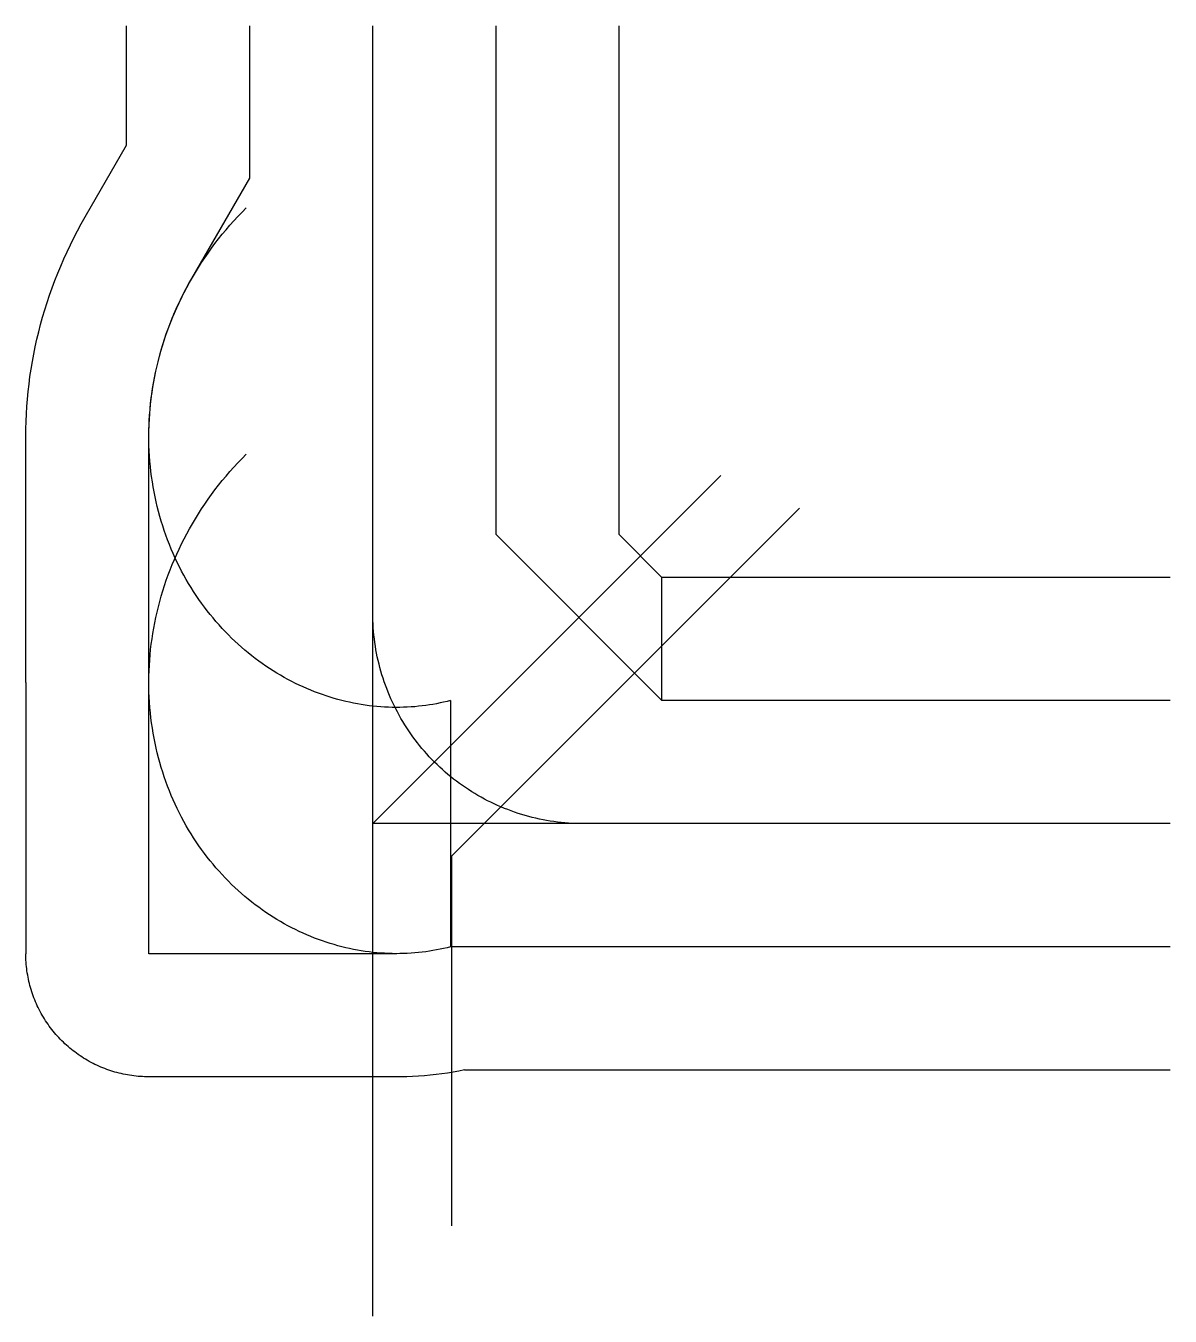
# Model space of a CAD drawing. Header units: metres. Extents: x -6526 to 15000, y -9260 to 15000.
import ezdxf

# ---------------------------------------------------------------- set-up
doc = ezdxf.new("R2010")
doc.units = ezdxf.units.M

msp = doc.modelspace()

# ---------------------------------------------------------------- linework, layer by layer
at = {"color": 1}
for p, q in [((-4630, 12756), (-4630, 15000)), ((-2315, 12136), (-2315, 15000)), ((0, 0), (0, 15000)), ((2315, 15000), (2315, 5440)), ((4630, 15000), (4630, 5440)), ((-5409, 11407), (-4630, 12756)), ((-3404, 10249), (-2315, 12136)), ((-6526, 2653), (-6526, 7283)), ((-4211, 2653), (-4211, 7283)), ((5440, 2315), (2315, 5440)), ((5440, 4630), (4630, 5440)), ((15000, 4630), (5440, 4630)), ((5440, 2315), (5440, 4630)), ((-6526, 2653), (-6526, -2445)), ((-6526, 2653), (-6526, 2653)), ((-4211, -2445), (-4211, 2653)), ((-4211, 2653), (-4211, 2653)), ((1463, 2315), (1463, -2315)), ((15000, 2315), (5440, 2315)), ((15000, 0), (0, 0)), ((15000, -2315), (1463, -2315)), ((453, -2445), (-4211, -2445)), ((453, -4760), (-4211, -4760)), ((1727, -4630), (15000, -4630))]:
    msp.add_line(p, q, dxfattribs=at)
for points in [[(15000, 0), (3958, 0), (3889, 1), (3820, 2), (3751, 5), (3682, 10), (3613, 15), (3544, 22), (3476, 30), (3407, 39), (3339, 49), (3271, 60), (3203, 73), (3135, 86), (3068, 101), (3000, 118), (2934, 135), (2867, 153), (2801, 173), (2735, 194), (2669, 216), (2604, 239), (2540, 263), (2475, 288), (2411, 315), (2348, 342), (2285, 371), (2223, 401), (2161, 431), (2100, 463), (2039, 496), (1979, 530), (1919, 565), (1861, 601), (1802, 639), (1745, 677), (1688, 716), (1632, 756), (1576, 797), (1521, 839), (1467, 882), (1414, 926), (1361, 971), (1310, 1017), (1259, 1063), (1209, 1111), (1159, 1159), (1111, 1209), (1063, 1259), (1017, 1310), (971, 1361), (926, 1414), (882, 1467), (839, 1521), (797, 1576), (756, 1632), (716, 1688), (677, 1745), (639, 1802), (601, 1861), (565, 1919), (530, 1979), (496, 2039), (463, 2100), (431, 2161), (401, 2223), (371, 2285), (342, 2348), (315, 2411), (288, 2475), (263, 2540), (239, 2604), (216, 2669), (194, 2735), (173, 2801), (153, 2867), (135, 2934), (118, 3000), (101, 3068), (86, 3135), (73, 3203), (60, 3271), (49, 3339), (39, 3407), (30, 3476), (22, 3544), (15, 3613), (10, 3682), (5, 3751), (2, 3820), (1, 3889), (0, 3958), (0, 3958), (0, 15000)], [(-6526, 7283), (-6525, 7423), (-6522, 7562), (-6515, 7703), (-6507, 7843), (-6496, 7983), (-6482, 8124), (-6466, 8264), (-6448, 8405), (-6427, 8545), (-6403, 8686), (-6377, 8826), (-6349, 8966), (-6318, 9106), (-6284, 9245), (-6248, 9385), (-6210, 9524), (-6169, 9662), (-6125, 9800), (-6079, 9938), (-6030, 10075), (-5979, 10212), (-5926, 10348), (-5870, 10483), (-5811, 10617), (-5750, 10751), (-5687, 10884), (-5621, 11016), (-5553, 11147), (-5482, 11277), (-5409, 11407), (-5409, 11407)], [(1463, 2315), (1398, 2298), (1332, 2283), (1266, 2269), (1200, 2255), (1133, 2243), (1065, 2232), (997, 2222), (929, 2213), (860, 2206), (790, 2199), (720, 2194), (650, 2190), (580, 2187), (509, 2186), (437, 2185), (366, 2186), (294, 2188), (222, 2192), (150, 2197), (77, 2203), (4, 2210), (-69, 2218), (-142, 2228), (-215, 2240), (-288, 2252), (-361, 2266), (-435, 2281), (-508, 2298), (-582, 2316), (-655, 2335), (-728, 2356), (-802, 2378), (-875, 2401), (-948, 2426), (-1021, 2452), (-1093, 2479), (-1166, 2508), (-1238, 2538), (-1310, 2570), (-1382, 2603), (-1453, 2637), (-1524, 2673), (-1595, 2710), (-1665, 2749), (-1735, 2789), (-1805, 2830), (-1874, 2873), (-1942, 2917), (-2010, 2962), (-2078, 3009), (-2144, 3057), (-2211, 3106), (-2276, 3157), (-2341, 3209), (-2405, 3262), (-2469, 3317), (-2532, 3373), (-2594, 3430), (-2655, 3489), (-2716, 3549), (-2775, 3610), (-2834, 3672), (-2892, 3736), (-2949, 3801), (-3005, 3867), (-3060, 3934), (-3114, 4003), (-3167, 4072), (-3219, 4143), (-3270, 4215), (-3320, 4288), (-3369, 4363), (-3416, 4438), (-3463, 4514), (-3508, 4592), (-3552, 4670), (-3595, 4750), (-3636, 4830), (-3677, 4912), (-3715, 4994), (-3753, 5078), (-3789, 5162), (-3824, 5248), (-3858, 5334), (-3890, 5421), (-3921, 5509), (-3950, 5597), (-3978, 5687), (-4004, 5777), (-4029, 5868), (-4053, 5960), (-4074, 6052), (-4095, 6145), (-4113, 6239), (-4131, 6333), (-4146, 6428), (-4160, 6524), (-4172, 6620), (-4183, 6716), (-4192, 6813), (-4199, 6911), (-4205, 7008), (-4209, 7107), (-4211, 7205), (-4211, 7304), (-4210, 7404), (-4207, 7503), (-4202, 7603), (-4196, 7703), (-4188, 7803), (-4178, 7903), (-4166, 8004), (-4152, 8104), (-4137, 8205), (-4120, 8305), (-4101, 8406), (-4080, 8506), (-4057, 8607), (-4033, 8707), (-4006, 8807), (-3978, 8907), (-3948, 9007), (-3916, 9106), (-3883, 9206), (-3847, 9305), (-3810, 9403), (-3771, 9501), (-3730, 9599), (-3687, 9697), (-3643, 9793), (-3596, 9890), (-3548, 9986), (-3498, 10081), (-3446, 10175), (-3393, 10269), (-3337, 10363), (-3280, 10455), (-3221, 10547), (-3160, 10638), (-3098, 10728), (-3034, 10817), (-2968, 10906), (-2900, 10993), (-2831, 11080), (-2759, 11166), (-2687, 11250), (-2612, 11334), (-2536, 11416), (-2458, 11497), (-2379, 11577), (-2379, 11577)], [(-4211, 7283), (-4211, 7382), (-4208, 7482), (-4204, 7581), (-4197, 7681), (-4190, 7781), (-4180, 7882), (-4168, 7982), (-4155, 8082), (-4140, 8183), (-4123, 8284), (-4105, 8384), (-4084, 8485), (-4062, 8585), (-4038, 8685), (-4012, 8786), (-3984, 8886), (-3955, 8985), (-3923, 9085), (-3890, 9184), (-3855, 9283), (-3818, 9382), (-3779, 9480), (-3739, 9578), (-3697, 9676), (-3652, 9773), (-3606, 9869), (-3559, 9965), (-3509, 10060), (-3457, 10155), (-3404, 10249), (-3404, 10249)], [(1463, -2315), (1398, -2332), (1332, -2347), (1266, -2361), (1200, -2375), (1133, -2387), (1065, -2398), (997, -2408), (929, -2417), (860, -2424), (790, -2431), (720, -2436), (650, -2440), (580, -2443), (509, -2444), (437, -2445), (366, -2444), (294, -2442), (222, -2438), (150, -2433), (77, -2427), (4, -2420), (-69, -2412), (-142, -2402), (-215, -2390), (-288, -2378), (-361, -2364), (-435, -2349), (-508, -2332), (-582, -2314), (-655, -2295), (-728, -2274), (-802, -2252), (-875, -2229), (-948, -2204), (-1021, -2178), (-1093, -2151), (-1166, -2122), (-1238, -2092), (-1310, -2060), (-1382, -2027), (-1453, -1993), (-1524, -1957), (-1595, -1920), (-1665, -1881), (-1735, -1841), (-1805, -1800), (-1874, -1757), (-1942, -1713), (-2010, -1668), (-2078, -1621), (-2144, -1573), (-2211, -1524), (-2276, -1473), (-2341, -1421), (-2405, -1368), (-2469, -1313), (-2532, -1257), (-2594, -1200), (-2655, -1141), (-2716, -1081), (-2775, -1020), (-2834, -958), (-2892, -894), (-2949, -829), (-3005, -763), (-3060, -696), (-3114, -627), (-3167, -558), (-3219, -487), (-3270, -415), (-3320, -342), (-3369, -267), (-3416, -192), (-3463, -116), (-3508, -38), (-3552, 40), (-3595, 120), (-3636, 200), (-3677, 282), (-3715, 364), (-3753, 448), (-3789, 532), (-3824, 618), (-3858, 704), (-3890, 791), (-3921, 879), (-3950, 967), (-3978, 1057), (-4004, 1147), (-4029, 1238), (-4053, 1330), (-4074, 1422), (-4095, 1515), (-4113, 1609), (-4131, 1703), (-4146, 1798), (-4160, 1894), (-4172, 1990), (-4183, 2086), (-4192, 2183), (-4199, 2281), (-4205, 2378), (-4209, 2477), (-4211, 2575), (-4211, 2674), (-4210, 2774), (-4207, 2873), (-4202, 2973), (-4196, 3073), (-4188, 3173), (-4178, 3273), (-4166, 3374), (-4152, 3474), (-4137, 3575), (-4120, 3675), (-4101, 3776), (-4080, 3876), (-4057, 3977), (-4033, 4077), (-4006, 4177), (-3978, 4277), (-3948, 4377), (-3916, 4476), (-3883, 4576), (-3847, 4675), (-3810, 4773), (-3771, 4871), (-3730, 4969), (-3687, 5067), (-3643, 5163), (-3596, 5260), (-3548, 5356), (-3498, 5451), (-3446, 5545), (-3393, 5639), (-3337, 5733), (-3280, 5825), (-3221, 5917), (-3160, 6008), (-3098, 6098), (-3034, 6187), (-2968, 6276), (-2900, 6363), (-2831, 6450), (-2759, 6536), (-2687, 6620), (-2612, 6704), (-2536, 6786), (-2458, 6867), (-2379, 6947), (-2379, 6947)], [(0, -9260), (0, 0), (6548, 6548)], [(8030, 5934), (1482, -614), (1482, -7559)], [(1463, -2315), (1398, -2332), (1332, -2347), (1266, -2361), (1200, -2375), (1133, -2387), (1065, -2398), (997, -2408), (929, -2417), (860, -2424), (790, -2431), (720, -2436), (650, -2440), (580, -2443), (509, -2444), (453, -2445)], [(-4211, -4760), (-4252, -4759), (-4292, -4758), (-4333, -4756), (-4373, -4754), (-4413, -4751), (-4453, -4747), (-4494, -4742), (-4534, -4737), (-4574, -4731), (-4613, -4724), (-4653, -4717), (-4693, -4709), (-4732, -4700), (-4771, -4691), (-4811, -4681), (-4850, -4670), (-4888, -4658), (-4927, -4646), (-4965, -4633), (-5003, -4620), (-5041, -4606), (-5079, -4591), (-5116, -4576), (-5153, -4559), (-5190, -4543), (-5226, -4525), (-5262, -4507), (-5298, -4489), (-5334, -4469), (-5369, -4449), (-5404, -4429), (-5438, -4408), (-5472, -4386), (-5506, -4364), (-5539, -4341), (-5572, -4317), (-5605, -4293), (-5637, -4269), (-5668, -4244), (-5699, -4218), (-5730, -4192), (-5760, -4165), (-5790, -4138), (-5820, -4110), (-5848, -4082), (-5877, -4053), (-5904, -4023), (-5932, -3994), (-5959, -3963), (-5985, -3933), (-6010, -3901), (-6036, -3870), (-6060, -3838), (-6084, -3805), (-6108, -3772), (-6131, -3739), (-6153, -3705), (-6175, -3671), (-6196, -3637), (-6216, -3602), (-6236, -3567), (-6255, -3531), (-6274, -3496), (-6292, -3459), (-6310, -3423), (-6326, -3386), (-6342, -3349), (-6358, -3312), (-6373, -3274), (-6387, -3236), (-6400, -3198), (-6413, -3160), (-6425, -3121), (-6437, -3083), (-6448, -3044), (-6458, -3005), (-6467, -2965), (-6476, -2926), (-6484, -2886), (-6491, -2847), (-6498, -2807), (-6504, -2767), (-6509, -2727), (-6514, -2687), (-6518, -2646), (-6521, -2606), (-6523, -2566), (-6525, -2525), (-6526, -2485), (-6526, -2445)], [(1727, -4630), (1621, -4651), (1514, -4670), (1407, -4688), (1299, -4703), (1190, -4717), (1081, -4729), (971, -4738), (861, -4747), (750, -4753), (639, -4757), (528, -4759), (453, -4760)]]:
    msp.add_lwpolyline(points, dxfattribs=at)

doc.saveas('drawing.dxf')
